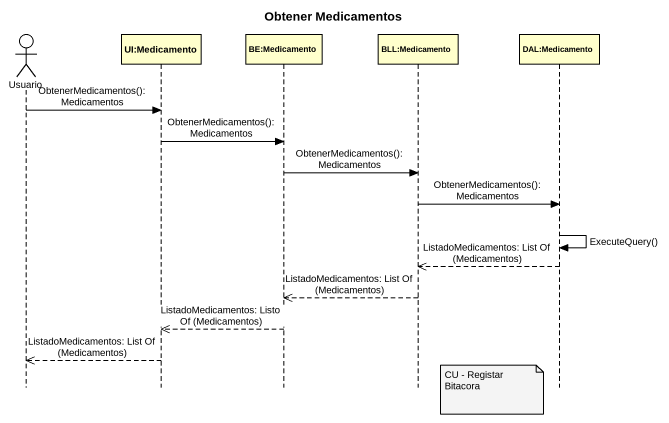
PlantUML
@startuml
title Obtener Medicamentos
hide footbox
actor Usuario
participant "UI:Medicamento" as UI_Medicamento
participant "BE:Medicamento" as BE_Medicamento
participant "BLL:Medicamento" as BLL_Medicamento
participant "DAL:Medicamento" as DAL_Medicamento

Usuario -> UI_Medicamento : ObtenerMedicamentos(): Medicamentos
UI_Medicamento -> BE_Medicamento : ObtenerMedicamentos(): Medicamentos
BE_Medicamento -> BLL_Medicamento : ObtenerMedicamentos(): Medicamentos
BLL_Medicamento -> DAL_Medicamento : ObtenerMedicamentos(): Medicamentos
DAL_Medicamento -> DAL_Medicamento : ExecuteQuery()
DAL_Medicamento -->> BLL_Medicamento : ListadoMedicamentos: List Of (Medicamentos)
BLL_Medicamento -->> BE_Medicamento : ListadoMedicamentos: List Of (Medicamentos)
BE_Medicamento -->> UI_Medicamento : ListadoMedicamentos: Listo Of (Medicamentos)
UI_Medicamento -->> Usuario : ListadoMedicamentos: List Of (Medicamentos)
note left of DAL_Medicamento : CU - Registar Bitacora
@enduml
